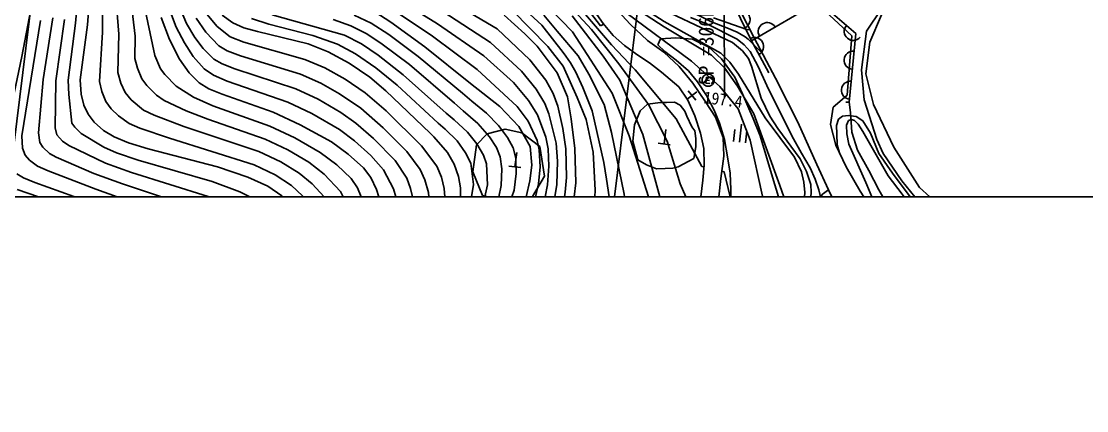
# Model space of a CAD drawing. Header units: millimetres. Extents: x 8678 to 9474, y 1103 to 1809.
# Drawn here: x 8963.6 to 9140.5, y 1363.4 to 1428 of the extents above; entities that cross this region are included whole.
import ezdxf
from ezdxf.xclip import XClip

# ---------------------------------------------------------------- set-up
doc = ezdxf.new("R2010")
doc.units = ezdxf.units.MM
doc.header["$LTSCALE"] = 10
doc.header["$MEASUREMENT"] = 0
doc.header["$XCLIPFRAME"] = 2
doc.layers.add('TX-PAPR', color=2, linetype='Continuous', plot=False)
doc.layers.add('TZ-BASE', color=253, linetype='Continuous')
doc.styles.add('HANA', font='GulimChe.ttf')

# ---------------------------------------------------------------- blocks, each defined once
blk = doc.blocks.new('JD-CGHF56FJ')
at = {"layer": 'TZ-BASE'}
for p, q in [((183.76, -179.61), (227.73, 176.1)), ((284.54, -179.47), (328.55, 176.58)), ((315.47, 1.52), (315.76, -58.62)), ((213.94, -31.23, 223), (215.15, -48.02, 223)), ((215.82, -30.24, 222), (217.88, -48.33, 222)), ((320.65, -48.6, 178.45), (312.77, -33.17, 178.45)), ((320.18, -49.01, 183.88), (314.58, -37.68, 183.88)), ((212.43, -40.35, 224), (212.47, -47.67, 224)), ((208.4, -41.71, 226), (208.01, -46.2, 226)), ((210.3, -42.06, 225), (209.96, -46.46, 225)), ((261.42, -42.14, 208), (268.1, -46.28, 208)), ((269.82, -42.24, 206), (278.02, -47.1, 206)), ((290.5, -47.6, 201), (284.58, -41.48, 201)), ((293.66, -47.25, 199), (288.65, -41.84, 199)), ((295.16, -46.64, 197), (290.72, -40.85, 197)), ((200.54, -43.89, 230), (199.1, -51.73, 230)), ((225.34, -43.76, 218), (226.42, -46.23, 218)), ((261.05, -44.18, 209), (267.27, -48.35, 209)), ((286.42, -50.05, 204), (280.49, -44, 204)), ((295.58, -46.23, 193.33), (293.75, -43.64, 193.33)), ((297.38, -43.4, 195.68), (300.1, -46.37, 195.68)), ((305.71, -46.79, 196), (300.7, -43.5, 196)), ((331.46, -42.57, 192.35), (320.23, -49.1, 192.35)), ((336.86, -48.29, 178.04), (330.95, -42.79, 178.04)), ((332.51, -43.56, 192.87), (337.52, -47.89, 192.87)), ((339.3, -47.52, 192), (341.81, -43.81, 192)), ((199.1, -64.87, 229), (202.19, -45.72, 229)), ((204.21, -45.32, 228), (202.63, -55.56, 228)), ((206.13, -45.59, 227), (204.72, -55.75, 227)), ((219.58, -44.27, 221), (221.13, -51.56, 221)), ((222.22, -45.22, 220), (223.58, -48.88, 220)), ((223.77, -44.38, 219), (224.72, -46.84, 219)), ((228, -45.35, 217), (229.6, -47.67, 217)), ((229.51, -44.38, 216), (231.52, -46.73, 216)), ((232.31, -44.84, 215), (234.13, -46.12, 215)), ((237.18, -45.42, 214), (240.07, -46.36, 214)), ((240.66, -44.82, 213), (252.66, -48.18, 213)), ((250.74, -45.6, 212), (253.72, -46.61, 212)), ((254.27, -44.83, 211), (257.07, -46.16, 211)), ((260.34, -45.99, 210), (257.67, -44.28, 210)), ((268.96, -44.25, 207), (276.91, -49.37, 207)), ((282.6, -47.94, 205), (279.13, -44.84, 205)), ((285.41, -46.52, 203), (283.4, -44.67, 203)), ((287.96, -47.49, 202), (285.73, -44.87, 202)), ((295.57, -51.64, 200), (290.46, -44.99, 200)), ((296.99, -49.8, 198), (292.64, -44.73, 198)), ((310.25, -52.5, 197), (299.34, -44.4, 197)), ((305.72, -45.93, 195), (303.54, -44.54, 195)), ((315.14, -51.14, 195), (305.72, -45.93, 195)), ((317.07, -49.39, 194), (306.75, -44.51, 194)), ((312.93, -46.36, 193), (310.08, -45.23, 193)), ((313.68, -46.04, 192), (311.04, -44.7, 192)), ((319.44, -47.22, 191), (313.91, -45.3, 191)), ((339.85, -49.36, 191.08), (341.8, -44.81, 191.08)), ((208.01, -46.2, 226), (206.79, -55.67, 226)), ((209.96, -46.46, 225), (208.75, -55.57, 225)), ((212.47, -47.67, 224), (211.95, -55.84, 224)), ((224.72, -46.84, 219), (226.06, -49.47, 219)), ((226.42, -46.23, 218), (227.8, -48.58, 218)), ((229.6, -47.67, 217), (231.78, -49.95, 217)), ((231.52, -46.73, 216), (233.66, -48.43, 216)), ((234.13, -46.12, 215), (235.95, -46.93, 215)), ((235.95, -46.93, 215), (238.19, -47.58, 215)), ((238.19, -47.58, 215), (246.64, -49.63, 215)), ((240.07, -46.36, 214), (247.36, -48.22, 214)), ((253.72, -46.61, 212), (256.34, -47.94, 212)), ((257.07, -46.16, 211), (259.98, -48.08, 211)), ((266.01, -50.11, 210), (260.34, -45.99, 210)), ((268.1, -46.28, 208), (275.79, -51.63, 208)), ((278.02, -47.1, 206), (283.41, -52.27, 206)), ((288.95, -51.06, 203), (285.41, -46.52, 203)), ((291.43, -51.59, 202), (287.96, -47.49, 202)), ((297.09, -57.8, 201), (290.5, -47.6, 201)), ((298.2, -52.96, 199), (293.66, -47.25, 199)), ((295.68, -46.36, 197), (295.16, -46.64, 197)), ((297.25, -48.21, 193.33), (295.58, -46.23, 193.33)), ((300.1, -46.37, 195.68), (302.93, -49.04, 195.68)), ((310.43, -49.59, 196), (305.71, -46.79, 196)), ((317.82, -48.82, 193), (312.93, -46.36, 193)), ((316.14, -46.94, 192), (313.68, -46.04, 192)), ((317.84, -47.69, 192), (316.14, -46.94, 192)), ((319.19, -48.44, 192), (317.84, -47.69, 192)), ((319.98, -47.29, 191), (319.44, -47.22, 191)), ((338.51, -53.91, 192), (339.3, -47.52, 192)), ((215.15, -48.02, 223), (214.99, -54.36, 223)), ((217.88, -48.33, 222), (217.86, -52.02, 222)), ((223.58, -48.88, 220), (225.26, -52.18, 220)), ((226.06, -49.47, 219), (227.51, -51.71, 219)), ((227.8, -48.58, 218), (229.16, -50.37, 218)), ((233.66, -48.43, 216), (235.92, -49.35, 216)), ((235.92, -49.35, 216), (246.04, -52.19, 216)), ((247.36, -48.22, 214), (251.47, -49.68, 214)), ((252.66, -48.18, 213), (255.47, -49.63, 213)), ((256.34, -47.94, 212), (258.9, -49.65, 212)), ((259.98, -48.08, 211), (264.89, -51.74, 211)), ((267.27, -48.35, 209), (274.68, -53.9, 209)), ((276.91, -49.37, 207), (282.03, -54.15, 207)), ((284.61, -50.02, 205), (282.6, -47.94, 205)), ((299.13, -49.9, 193.33), (297.25, -48.21, 193.33)), ((302.93, -49.04, 195.68), (305.68, -51.01, 195.68)), ((304.66, -49.76, 197.19), (305.09, -48.8, 197.19)), ((305.09, -48.8, 197.19), (307.65, -48.62, 197.19)), ((307.65, -48.62, 197.19), (310.42, -48.86, 197.19)), ((310.42, -48.86, 197.19), (313.15, -50.15, 197.19)), ((318.75, -50.79, 194), (317.07, -49.39, 194)), ((319.01, -49.8, 193), (317.82, -48.82, 193)), ((319.64, -48.83, 192), (319.19, -48.44, 192)), ((321.96, -51.1, 192), (319.64, -48.83, 192)), ((323.1, -54.43, 183.88), (320.18, -49.01, 183.88)), ((324.18, -55.32, 178.45), (320.65, -48.6, 178.45)), ((336.12, -58.12, 178.04), (336.86, -48.29, 178.04)), ((337.52, -47.89, 192.87), (336.46, -59.29, 192.87)), ((339.2, -54.57, 191.08), (339.85, -49.36, 191.08)), ((229.16, -50.37, 218), (230.95, -52.15, 218)), ((231.78, -49.95, 217), (233.14, -50.76, 217)), ((233.14, -50.76, 217), (235.37, -51.62, 217)), ((246.64, -49.63, 215), (249.96, -50.95, 215)), ((249.96, -50.95, 215), (253.44, -52.83, 215)), ((251.47, -49.68, 214), (254.48, -51.25, 214)), ((254.48, -51.25, 214), (257.87, -53.59, 214)), ((255.47, -49.63, 213), (258.26, -51.52, 213)), ((258.9, -49.65, 212), (263.42, -53.06, 212)), ((273.57, -56.17, 210), (266.01, -50.11, 210)), ((287.98, -54.45, 205), (284.61, -50.02, 205)), ((288.97, -53.33, 204), (286.42, -50.05, 204)), ((289.41, -51.65, 203), (288.95, -51.06, 203)), ((300.92, -53.92, 198), (296.99, -49.8, 198)), ((301.17, -51.4, 193.33), (299.13, -49.9, 193.33)), ((305.83, -50.86, 197.19), (304.66, -49.76, 197.19)), ((305.68, -51.01, 195.68), (308.23, -53.37, 195.68)), ((307.72, -52.31, 197.19), (305.83, -50.86, 197.19)), ((313.57, -51.49, 196), (310.43, -49.59, 196)), ((313.15, -50.15, 197.19), (315.25, -52.12, 197.19)), ((316.6, -52.63, 195), (315.14, -51.14, 195)), ((319.74, -52.07, 194), (318.75, -50.79, 194)), ((320.02, -50.88, 193), (319.01, -49.8, 193)), ((321.32, -53.37, 193), (320.02, -50.88, 193)), ((199.1, -51.73, 230), (196.26, -65.2, 230)), ((217.86, -52.02, 222), (218.27, -53.64, 222)), ((221.13, -51.56, 221), (222.12, -53.76, 221)), ((225.26, -52.18, 220), (226.83, -54.43, 220)), ((227.51, -51.71, 219), (229.36, -53.76, 219)), ((230.95, -52.15, 218), (232.33, -52.94, 218)), ((232.33, -52.94, 218), (234.41, -53.76, 218)), ((235.37, -51.62, 217), (245.33, -54.64, 217)), ((246.04, -52.19, 216), (249.37, -53.58, 216)), ((253.44, -52.83, 215), (256.87, -55.15, 215)), ((258.26, -51.52, 213), (262.4, -54.75, 213)), ((263.42, -53.06, 212), (270.89, -59.48, 212)), ((264.89, -51.74, 211), (272.23, -57.82, 211)), ((275.79, -51.63, 208), (280.69, -56.05, 208)), ((283.41, -52.27, 206), (286.05, -55.66, 206)), ((290.18, -52.76, 203), (289.41, -51.65, 203)), ((291.05, -54.3, 203), (290.18, -52.76, 203)), ((293.2, -54.66, 202), (291.43, -51.59, 202)), ((298.38, -55.65, 200), (295.57, -51.64, 200)), ((303.14, -59.7, 199), (298.2, -52.96, 199)), ((303.27, -52.79, 193.33), (301.17, -51.4, 193.33)), ((305.3, -54.29, 193.33), (303.27, -52.79, 193.33)), ((309.76, -54.1, 197.19), (307.72, -52.31, 197.19)), ((314.96, -56.72, 197), (310.25, -52.5, 197)), ((315.79, -53.63, 196), (313.57, -51.49, 196)), ((315.25, -52.12, 197.19), (317.44, -55.13, 197.19)), ((318.05, -54.66, 195), (316.6, -52.63, 195)), ((320.22, -53.31, 194), (319.74, -52.07, 194)), ((214.99, -54.36, 223), (215.51, -56.13, 223)), ((218.27, -53.64, 222), (219.01, -55.42, 222)), ((222.12, -53.76, 221), (222.83, -54.72, 221)), ((222.83, -54.72, 221), (224.69, -56.65, 221)), ((226.83, -54.43, 220), (228.53, -56.1, 220)), ((229.36, -53.76, 219), (230.92, -54.83, 219)), ((230.92, -54.83, 219), (233.16, -55.8, 219)), ((234.41, -53.76, 218), (244.58, -57.09, 218)), ((245.33, -54.64, 217), (248.73, -56.15, 217)), ((249.37, -53.58, 216), (252.75, -55.48, 216)), ((257.87, -53.59, 214), (261.39, -56.48, 214)), ((262.4, -54.75, 213), (269.55, -61.13, 213)), ((274.68, -53.9, 209), (281.3, -60, 209)), ((282.03, -54.15, 207), (284.48, -57.16, 207)), ((289.67, -58.4, 205), (287.98, -54.45, 205)), ((291.29, -58.51, 204), (288.97, -53.33, 204)), ((292.23, -56.84, 203), (291.05, -54.3, 203)), ((295.74, -59.67, 202), (293.2, -54.66, 202)), ((307.73, -62.05, 198), (300.92, -53.92, 198)), ((306.69, -55.56, 193.33), (305.3, -54.29, 193.33)), ((308.23, -53.37, 195.68), (310.5, -56.12, 195.68)), ((311.25, -55.93, 197.19), (309.76, -54.1, 197.19)), ((317.9, -56.64, 196), (315.79, -53.63, 196)), ((322.47, -61.87, 195), (318.05, -54.66, 195)), ((321.83, -58.62, 194), (320.22, -53.31, 194)), ((322.78, -56.54, 193), (321.32, -53.37, 193)), ((338.92, -58.91, 192), (338.51, -53.91, 192)), ((340.45, -59.7, 191.08), (339.2, -54.57, 191.08)), ((202.63, -55.56, 228), (201.82, -64.38, 228)), ((204.72, -55.75, 227), (204.58, -63.58, 227)), ((206.79, -55.67, 226), (206.89, -58.04, 226)), ((208.75, -55.57, 225), (208.9, -57.94, 225)), ((211.95, -55.84, 224), (212.34, -57.55, 224)), ((215.51, -56.13, 223), (216.24, -57.7, 223)), ((219.01, -55.42, 222), (219.81, -56.55, 222)), ((219.81, -56.55, 222), (221.43, -58.15, 222)), ((228.53, -56.1, 220), (230.14, -57.09, 220)), ((233.16, -55.8, 219), (243.25, -59.3, 219)), ((248.73, -56.15, 217), (251.82, -57.9, 217)), ((252.75, -55.48, 216), (256.06, -57.72, 216)), ((256.87, -55.15, 215), (259.52, -57.4, 215)), ((261.39, -56.48, 214), (268.21, -62.79, 214)), ((278.45, -60.02, 210), (273.57, -56.17, 210)), ((280.69, -56.05, 208), (283.2, -59.01, 208)), ((286.05, -55.66, 206), (287.28, -57.84, 206)), ((302.15, -64.65, 200), (298.38, -55.65, 200)), ((308.14, -56.76, 193.33), (306.69, -55.56, 193.33)), ((310.5, -56.12, 195.68), (312.57, -59.23, 195.68)), ((312.74, -58.18, 197.19), (311.25, -55.93, 197.19)), ((312.75, -55.17, 196.87), (312.63, -56.12, 196.87)), ((312.63, -56.12, 196.87), (313.29, -56.2, 196.87)), ((313.27, -55.72, 196.87), (312.69, -55.64, 196.87)), ((313.41, -55.25, 196.87), (312.75, -55.17, 196.87)), ((317.44, -55.13, 197.19), (318.7, -57.9, 197.19)), ((326.89, -64.87, 193), (322.78, -56.54, 193)), ((326.22, -59.23, 178.45), (324.18, -55.32, 178.45)), ((206.89, -58.04, 226), (207.4, -62.79, 226)), ((208.9, -57.94, 225), (209.38, -59.78, 225)), ((212.34, -57.55, 224), (213.01, -59.16, 224)), ((216.24, -57.7, 223), (217.25, -58.89, 223)), ((221.43, -58.15, 222), (222.72, -59, 222)), ((224.69, -56.65, 221), (227.6, -58.46, 221)), ((230.14, -57.09, 220), (232.32, -57.98, 220)), ((232.32, -57.98, 220), (240.81, -60.97, 220)), ((244.58, -57.09, 218), (248.25, -58.82, 218)), ((251.82, -57.9, 217), (255.33, -60.3, 217)), ((256.06, -57.72, 216), (259.54, -60.73, 216)), ((259.52, -57.4, 215), (266.86, -64.44, 215)), ((272.23, -57.82, 211), (273.8, -59.12, 211)), ((284.48, -57.16, 207), (285.9, -59.49, 207)), ((287.28, -57.84, 206), (288.07, -59.97, 206)), ((293.78, -60.71, 203), (292.23, -56.84, 203)), ((299.89, -64.88, 201), (297.09, -57.8, 201)), ((309.63, -58.95, 193.33), (308.14, -56.76, 193.33)), ((309.54, -58.82, 197.43), (311.12, -57.59, 197.43)), ((309.72, -57.42, 197.43), (310.95, -58.99, 197.43)), ((314.02, -60.63, 197.19), (312.74, -58.18, 197.19)), ((317.98, -60.38, 197), (314.96, -56.72, 197)), ((320.62, -61.24, 196), (317.9, -56.64, 196)), ((318.7, -57.9, 197.19), (320.49, -62.03, 197.19)), ((335.28, -58.85, 178.04), (336.12, -58.12, 178.04)), ((209.38, -59.78, 225), (210.1, -61.29, 225)), ((213.01, -59.16, 224), (213.9, -60.42, 224)), ((217.25, -58.89, 223), (219.3, -60.6, 223)), ((222.72, -59, 222), (226.36, -60.71, 222)), ((227.6, -58.46, 221), (230.8, -59.91, 221)), ((230.8, -59.91, 221), (240.25, -63.27, 221)), ((243.25, -59.3, 219), (247.24, -61.2, 219)), ((248.25, -58.82, 218), (252.05, -61.02, 218)), ((270.89, -59.48, 212), (272.35, -60.72, 212)), ((273.8, -59.12, 211), (276.24, -61.14, 211)), ((281.61, -63.34, 210), (278.45, -60.02, 210)), ((281.3, -60, 209), (283.16, -62.47, 209)), ((283.2, -59.01, 208), (284.7, -61.4, 208)), ((285.9, -59.49, 207), (286.56, -61.25, 207)), ((288.07, -59.97, 206), (288.92, -63.64, 206)), ((290.27, -62.05, 205), (289.67, -58.4, 205)), ((292.78, -62.16, 204), (291.29, -58.51, 204)), ((297, -64.32, 202), (295.74, -59.67, 202)), ((301.75, -60.75, 198.28), (302.97, -59.64, 198.28)), ((302.97, -59.64, 198.28), (305.11, -59.35, 198.28)), ((306.21, -65.77, 199), (303.14, -59.7, 199)), ((305.11, -59.35, 198.28), (306.12, -59.33, 198.28)), ((306.12, -59.33, 198.28), (307.44, -59.3, 198.28)), ((307.44, -59.3, 198.28), (308.4, -59.78, 198.28)), ((308.4, -59.78, 198.28), (309.13, -60.8, 198.28)), ((310.79, -61.58, 193.33), (309.63, -58.95, 193.33)), ((312.57, -59.23, 195.68), (314.24, -61.78, 195.68)), ((323.25, -61.63, 194), (321.83, -58.62, 194)), ((327.92, -62.59, 178.45), (326.22, -59.23, 178.45)), ((333.33, -63, 178.04), (333.78, -60.13, 178.04)), ((333.78, -60.13, 178.04), (335.28, -58.85, 178.04)), ((336.46, -59.29, 192.87), (335.89, -59.3, 192.87)), ((336.65, -61.01, 192.88), (336.46, -59.29, 192.88)), ((340.21, -62.9, 192), (338.92, -58.91, 192)), ((343.84, -66.75, 191.08), (340.45, -59.7, 191.08)), ((210.1, -61.29, 225), (211.09, -62.62, 225)), ((213.9, -60.42, 224), (215.12, -61.56, 224)), ((215.12, -61.56, 224), (216.9, -62.81, 224)), ((219.3, -60.6, 223), (221.07, -61.46, 223)), ((221.07, -61.46, 223), (225.97, -63.31, 223)), ((226.36, -60.71, 222), (229.95, -62.14, 222)), ((240.81, -60.97, 220), (245.26, -63.05, 220)), ((247.24, -61.2, 219), (251.8, -63.81, 219)), ((252.05, -61.02, 218), (254.55, -62.8, 218)), ((255.33, -60.3, 217), (259.09, -63.57, 217)), ((259.54, -60.73, 216), (265.42, -66.55, 216)), ((269.55, -61.13, 213), (270.84, -62.25, 213)), ((272.35, -60.72, 212), (274.8, -62.85, 212)), ((276.24, -61.14, 211), (278.21, -63.16, 211)), ((284.7, -61.4, 208), (286.09, -65.12, 208)), ((286.56, -61.25, 207), (287.8, -66.09, 207)), ((295.7, -69.31, 203), (293.78, -60.71, 203)), ((300.8, -63.08, 198.28), (301.75, -60.75, 198.28)), ((309.13, -60.8, 198.28), (309.47, -61.63, 198.28)), ((309.47, -61.63, 198.28), (310.32, -63.37, 198.28)), ((311.76, -64.42, 193.33), (310.79, -61.58, 193.33)), ((314.93, -62.8, 197.19), (314.02, -60.63, 197.19)), ((314.24, -61.78, 195.68), (315.54, -65.16, 195.68)), ((319.99, -65.61, 197), (317.98, -60.38, 197)), ((324.93, -73.14, 196), (320.62, -61.24, 196)), ((327.38, -68.42, 195), (322.47, -61.87, 195)), ((324.59, -63.69, 194), (323.25, -61.63, 194)), ((335.34, -61.6, 193), (334.68, -62.11, 193)), ((336.35, -61.52, 193), (335.34, -61.6, 193)), ((337.62, -61.68, 193), (336.35, -61.52, 193)), ((336.9, -64.3, 192.88), (336.65, -61.01, 192.88)), ((338.73, -62.41, 193), (337.62, -61.68, 193)), ((204.58, -63.58, 227), (204.88, -64.69, 227)), ((207.4, -62.79, 226), (207.86, -63.47, 226)), ((207.86, -63.47, 226), (208.92, -64.52, 226)), ((211.09, -62.62, 225), (212.63, -63.97, 225)), ((216.9, -62.81, 224), (218.66, -63.63, 224)), ((218.66, -63.63, 224), (223.61, -65.27, 224)), ((225.97, -63.31, 223), (238.43, -67.5, 223)), ((229.95, -62.14, 222), (239.5, -65.45, 222)), ((240.25, -63.27, 221), (244.42, -65.23, 221)), ((245.26, -63.05, 220), (250.46, -65.88, 220)), ((254.55, -62.8, 218), (257.46, -65.3, 218)), ((259.09, -63.57, 217), (263, -67.49, 217)), ((268.21, -62.79, 214), (269.35, -63.78, 214)), ((270.84, -62.25, 213), (273.06, -64.28, 213)), ((274.8, -62.85, 212), (276.71, -65.04, 212)), ((278.21, -63.16, 211), (279.73, -65.18, 211)), ((283.48, -66.65, 210), (281.61, -63.34, 210)), ((283.16, -62.47, 209), (284.65, -65.68, 209)), ((288.92, -63.64, 206), (289.38, -67.04, 206)), ((290.88, -67.01, 205), (290.27, -62.05, 205)), ((293.94, -67.61, 204), (292.78, -62.16, 204)), ((300.51, -65.76, 198.28), (300.8, -63.08, 198.28)), ((312, -69.95, 198), (307.73, -62.05, 198)), ((310.32, -63.37, 198.28), (310.8, -64.04, 198.28)), ((315.71, -65.48, 197.19), (314.93, -62.8, 197.19)), ((318.58, -62.95, 197.31), (318.21, -65.93, 197.31)), ((320.49, -62.03, 197.19), (321.64, -64.86, 197.19)), ((331.05, -69.62, 178.45), (327.92, -62.59, 178.45)), ((334.21, -66.43, 178.04), (333.33, -63, 178.04)), ((334.68, -62.11, 193), (334.35, -63.17, 193)), ((334.35, -63.17, 193), (334.38, -64.57, 193)), ((336.33, -62.34, 194), (336.01, -63.09, 194)), ((336.01, -63.09, 194), (336.02, -64.57, 194)), ((336.8, -62.18, 194), (336.33, -62.34, 194)), ((337.31, -62.33, 194), (336.8, -62.18, 194)), ((337.91, -62.93, 194), (337.31, -62.33, 194)), ((338.69, -64.16, 194), (337.91, -62.93, 194)), ((339.97, -64.46, 193), (338.73, -62.41, 193)), ((341.01, -65.48, 192), (340.21, -62.9, 192)), ((199.2, -66.92, 229), (199.1, -64.87, 229)), ((201.82, -64.38, 228), (202.06, -65.97, 228)), ((204.88, -64.69, 227), (205.8, -65.76, 227)), ((208.92, -64.52, 226), (212.69, -66.74, 226)), ((212.63, -63.97, 225), (214.39, -65.04, 225)), ((214.39, -65.04, 225), (216.78, -66.06, 225)), ((223.61, -65.27, 224), (237.65, -69.68, 224)), ((244.42, -65.23, 221), (248.63, -67.64, 221)), ((251.8, -63.81, 219), (254.32, -65.71, 219)), ((257.46, -65.3, 218), (261.04, -68.97, 218)), ((266.86, -64.44, 215), (267.48, -65.04, 215)), ((267.48, -65.04, 215), (269.75, -67.65, 215)), ((269.35, -63.78, 214), (271.34, -65.71, 214)), ((273.06, -64.28, 213), (274.62, -66.2, 213)), ((276.35, -64.57, 210.28), (274.54, -66.39, 210.28)), ((279.34, -63.79, 210.28), (276.35, -64.57, 210.28)), ((276.71, -65.04, 212), (277.86, -66.83, 212)), ((282.11, -64.4, 210.28), (279.34, -63.79, 210.28)), ((279.73, -65.18, 211), (280.63, -66.89, 211)), ((285.05, -66.68, 210.28), (282.11, -64.4, 210.28)), ((286.09, -65.12, 208), (286.44, -67.03, 208)), ((299.09, -74.56, 202), (297, -64.32, 202)), ((303.93, -77.62, 201), (299.89, -64.88, 201)), ((306.61, -80.8, 200), (302.15, -64.65, 200)), ((305.71, -66.23, 199.72), (306.01, -63.85, 199.72)), ((310.8, -64.04, 198.28), (310.97, -65.31, 198.28)), ((310.97, -65.31, 198.28), (310.95, -66.69, 198.28)), ((312.32, -67.01, 193.33), (311.76, -64.42, 193.33)), ((315.54, -65.16, 195.68), (315.64, -68.23, 195.68)), ((317.22, -65.81, 197.31), (317.47, -63.82, 197.31)), ((319.21, -66.05, 197.31), (319.45, -64.07, 197.31)), ((321.64, -64.86, 197.19), (323.68, -71.74, 197.19)), ((328.3, -68.69, 194), (324.59, -63.69, 194)), ((328.51, -67.76, 193), (326.89, -64.87, 193)), ((334.38, -64.57, 193), (334.45, -66.37, 193)), ((336.02, -64.57, 194), (336.36, -66.29, 194)), ((337.82, -67.24, 192.88), (336.9, -64.3, 192.88)), ((342.91, -71.53, 194), (338.69, -64.16, 194)), ((341.34, -67.82, 193), (339.97, -64.46, 193)), ((199.65, -68.07, 229), (199.2, -66.92, 229)), ((202.06, -65.97, 228), (202.55, -66.78, 228)), ((202.55, -66.78, 228), (203.66, -67.84, 228)), ((205.8, -65.76, 227), (206.87, -66.5, 227)), ((206.87, -66.5, 227), (212.98, -69.42, 227)), ((212.69, -66.74, 226), (214.8, -67.68, 226)), ((216.78, -66.06, 225), (220.03, -67.04, 225)), ((220.03, -67.04, 225), (231.58, -70, 225)), ((239.5, -65.45, 222), (243.23, -67.22, 222)), ((250.46, -65.88, 220), (253.27, -67.91, 220)), ((254.32, -65.71, 219), (256.99, -68.14, 219)), ((265.42, -66.55, 216), (267.97, -69.92, 216)), ((271.34, -65.71, 214), (272.73, -67.68, 214)), ((274.54, -66.39, 210.28), (273.94, -70.88, 210.28)), ((274.62, -66.2, 213), (275.74, -68.11, 213)), ((277.86, -66.83, 212), (278.51, -68.39, 212)), ((280.63, -66.89, 211), (281.09, -68.57, 211)), ((283.74, -69.77, 210), (283.48, -66.65, 210)), ((284.65, -65.68, 209), (284.99, -67.23, 209)), ((285.84, -71.58, 210.28), (285.05, -66.68, 210.28)), ((286.44, -67.03, 208), (286.58, -69.91, 208)), ((287.8, -66.09, 207), (288.03, -69.11, 207)), ((289.38, -67.04, 206), (289.52, -71.81, 206)), ((291.05, -72.69, 205), (290.88, -67.01, 205)), ((301.35, -68.87, 198.28), (300.51, -65.76, 198.28)), ((304.72, -66.11, 199.72), (306.7, -66.35, 199.72)), ((308.35, -72.87, 199), (306.21, -65.77, 199)), ((310.95, -66.69, 198.28), (310.65, -68.64, 198.28)), ((312.37, -69.74, 193.33), (312.32, -67.01, 193.33)), ((316.26, -68.38, 197.19), (315.71, -65.48, 197.19)), ((322.04, -74.92, 197), (319.99, -65.61, 197)), ((335.91, -70, 178.04), (334.21, -66.43, 178.04)), ((334.45, -66.37, 193), (334.82, -67.71, 193)), ((336.36, -66.29, 194), (339.18, -72.65, 194)), ((342.07, -67.84, 192), (341.01, -65.48, 192)), ((348.13, -73.44, 191.08), (343.84, -66.75, 191.08)), ((200.34, -68.94, 229), (199.65, -68.07, 229)), ((201.65, -69.93, 229), (200.34, -68.94, 229)), ((203.66, -67.84, 228), (204.77, -68.45, 228)), ((204.77, -68.45, 228), (211.02, -71.14, 228)), ((214.8, -67.68, 226), (218.4, -68.91, 226)), ((218.4, -68.91, 226), (230.7, -72.44, 226)), ((238.43, -67.5, 223), (242.08, -69.22, 223)), ((243.23, -67.22, 222), (246.73, -69.28, 222)), ((248.63, -67.64, 221), (251.36, -69.71, 221)), ((253.27, -67.91, 220), (255.8, -70.19, 220)), ((256.99, -68.14, 219), (259.1, -70.52, 219)), ((261.04, -68.97, 218), (262.99, -71.91, 218)), ((263, -67.49, 217), (265.22, -70.46, 217)), ((269.75, -67.65, 215), (270.87, -69.56, 215)), ((272.73, -67.68, 214), (273.6, -69.41, 214)), ((275.74, -68.11, 213), (276.21, -69.51, 213)), ((278.51, -68.39, 212), (278.74, -70.34, 212)), ((280.93, -70.04, 210.42), (281.23, -67.65, 210.42)), ((281.09, -68.57, 211), (281.14, -71.13, 211)), ((284.99, -67.23, 209), (285.12, -70.02, 209)), ((294.29, -73.88, 204), (293.94, -67.61, 204)), ((302.76, -69.71, 198.28), (301.35, -68.87, 198.28)), ((310.65, -68.64, 198.28), (308.06, -70.04, 198.28)), ((315.64, -68.23, 195.68), (315.15, -71.96, 195.68)), ((316.7, -71.1, 197.19), (316.26, -68.38, 197.19)), ((328.5, -70.85, 195), (327.38, -68.42, 195)), ((329.36, -70.79, 194), (328.3, -68.69, 194)), ((329.94, -70.21, 193), (328.51, -67.76, 193)), ((339.7, -70.66, 192.88), (337.82, -67.24, 192.88)), ((343.63, -71.09, 193), (341.34, -67.82, 193)), ((345.16, -72.34, 192), (342.07, -67.84, 192)), ((203.44, -70.7, 229), (201.65, -69.93, 229)), ((211.37, -73.74, 229), (203.44, -70.7, 229)), ((212.98, -69.42, 227), (217.26, -70.95, 227)), ((231.58, -70, 225), (236.58, -71.72, 225)), ((237.65, -69.68, 224), (241.14, -71.34, 224)), ((242.08, -69.22, 223), (245.11, -71.07, 223)), ((246.73, -69.28, 222), (249.28, -71.27, 222)), ((251.36, -69.71, 221), (253.73, -71.99, 221)), ((255.8, -70.19, 220), (257.04, -71.81, 220)), ((259.1, -70.52, 219), (260.8, -73.69, 219)), ((265.22, -70.46, 217), (266.01, -72.17, 217)), ((267.97, -69.92, 216), (268.74, -71.75, 216)), ((270.87, -69.56, 215), (271.6, -71.61, 215)), ((273.6, -69.41, 214), (274.07, -72.96, 214)), ((276.21, -69.51, 213), (276.37, -73.03, 213)), ((278.74, -70.34, 212), (278.66, -73.1, 212)), ((279.94, -69.91, 210.42), (281.92, -70.16, 210.42)), ((283.43, -72.33, 210), (283.74, -69.77, 210)), ((285.12, -70.02, 209), (284.84, -72.87, 209)), ((286.58, -69.91, 208), (286.35, -73.04, 208)), ((288.03, -69.11, 207), (287.91, -72.96, 207)), ((296.15, -72.08, 203), (295.7, -69.31, 203)), ((304.46, -70.35, 198.28), (302.76, -69.71, 198.28)), ((305.89, -70.33, 198.28), (304.46, -70.35, 198.28)), ((307.16, -70.27, 198.28), (305.89, -70.33, 198.28)), ((308.06, -70.04, 198.28), (307.16, -70.27, 198.28)), ((312.34, -70.03, 198), (312, -69.95, 198)), ((312.14, -72.23, 193.33), (312.37, -69.74, 193.33)), ((315.7, -70.85, 198), (315.31, -70.75, 198)), ((330.78, -72.05, 193), (329.94, -70.21, 193)), ((332.98, -73.85, 178.45), (331.05, -69.62, 178.45)), ((338.26, -74.09, 178.04), (335.91, -70, 178.04)), ((341.37, -73.83, 192.88), (339.7, -70.66, 192.88)), ((198.22, -71.17, 230), (199.34, -71.87, 230)), ((199.34, -71.87, 230), (201.25, -72.65, 230)), ((211.02, -71.14, 228), (215.77, -72.86, 228)), ((217.26, -70.95, 227), (230.03, -74.93, 227)), ((230.7, -72.44, 226), (235.28, -74.18, 226)), ((236.58, -71.72, 225), (239.89, -73.26, 225)), ((241.14, -71.34, 224), (243.82, -73.1, 224)), ((245.11, -71.07, 223), (247.29, -72.87, 223)), ((249.28, -71.27, 222), (252, -74.13, 222)), ((253.73, -71.99, 221), (254.78, -73.5, 221)), ((257.04, -71.81, 220), (257.98, -73.78, 220)), ((262.99, -71.91, 218), (263.63, -73.61, 218)), ((266.01, -72.17, 217), (266.6, -74.31, 217)), ((268.74, -71.75, 216), (269.19, -73.61, 216)), ((271.6, -71.61, 215), (271.92, -73.54, 215)), ((273.94, -70.88, 210.28), (275.54, -74.81, 210.28)), ((281.14, -71.13, 211), (280.8, -73.88, 211)), ((282.39, -76.75, 210), (283.43, -72.33, 210)), ((283.84, -74.96, 210.28), (285.84, -71.58, 210.28)), ((289.52, -71.81, 206), (289.28, -74.24, 206)), ((297.65, -82.39, 203), (296.15, -72.08, 203)), ((311.74, -75.33, 193.33), (312.14, -72.23, 193.33)), ((315.15, -71.96, 195.68), (314.21, -80, 195.68)), ((317.09, -76.88, 198), (315.7, -70.85, 198)), ((316.81, -73.79, 197.19), (316.7, -71.1, 197.19)), ((323.68, -71.74, 197.19), (324.93, -75.74, 197.19)), ((328.93, -72.56, 195), (328.5, -70.85, 195)), ((330.06, -72.97, 194), (329.36, -70.79, 194)), ((331.4, -73.85, 193), (330.78, -72.05, 193)), ((345.24, -74.59, 194), (342.91, -71.53, 194)), ((347.13, -75.8, 193), (343.63, -71.09, 193)), ((348.13, -75.93, 192), (345.16, -72.34, 192)), ((198.32, -73.78, 231), (221.71, -81.92, 231)), ((201.25, -72.65, 230), (207.72, -74.94, 230)), ((228.01, -79.64, 229), (211.37, -73.74, 229)), ((215.77, -72.86, 228), (227.97, -76.87, 228)), ((235.28, -74.18, 226), (238.06, -75.56, 226)), ((239.89, -73.26, 225), (242.23, -74.84, 225)), ((243.82, -73.1, 224), (245.69, -74.84, 224)), ((247.29, -72.87, 223), (249.51, -75.26, 223)), ((252, -74.13, 222), (252.82, -75.73, 222)), ((254.78, -73.5, 221), (255.69, -75.59, 221)), ((257.98, -73.78, 220), (258.96, -76.84, 220)), ((260.8, -73.69, 219), (261.55, -76.45, 219)), ((263.63, -73.61, 218), (264.12, -75.78, 218)), ((269.19, -73.61, 216), (269.3, -75.37, 216)), ((271.92, -73.54, 215), (271.89, -75.67, 215)), ((274.07, -72.96, 214), (272.92, -80.31, 214)), ((280.8, -73.88, 211), (273.72, -96.26, 211)), ((276.37, -73.03, 213), (274.63, -81.16, 213)), ((278.66, -73.1, 212), (277.97, -76.33, 212)), ((284.84, -72.87, 209), (283.66, -78, 209)), ((286.35, -73.04, 208), (285.34, -78.22, 208)), ((287.91, -72.96, 207), (286.92, -78.88, 207)), ((289.28, -74.24, 206), (287.64, -84.67, 206)), ((289.92, -81.79, 205), (291.05, -72.69, 205)), ((293.56, -83.07, 204), (294.29, -73.88, 204)), ((311, -78.7, 199), (308.35, -72.87, 199)), ((316.8, -76.82, 197.19), (316.81, -73.79, 197.19)), ((325.99, -76.03, 196), (324.93, -73.14, 196)), ((328.9, -76.53, 195), (329.06, -74.26, 195)), ((329.06, -74.26, 195), (328.93, -72.56, 195)), ((330.11, -74.31, 194), (330.06, -72.97, 194)), ((331.72, -75.09, 193), (331.4, -73.85, 193)), ((332.98, -73.85, 197.66), (332.03, -74.57, 197.66)), ((335.08, -77.95, 178.45), (332.98, -73.85, 178.45)), ((341.39, -78.95, 178.04), (338.26, -74.09, 178.04)), ((339.18, -72.65, 194), (339.35, -72.99, 194)), ((339.35, -72.99, 194), (343.71, -83.34, 194)), ((343.2, -77.21, 192.88), (341.37, -73.83, 192.88)), ((355.18, -79.92, 191.08), (348.13, -73.44, 191.08)), ((207.72, -74.94, 230), (222.91, -80.08, 230)), ((230.03, -74.93, 227), (234.68, -76.92, 227)), ((242.23, -74.84, 225), (243.79, -76.41, 225)), ((245.69, -74.84, 224), (247.47, -77.16, 224)), ((266.6, -74.31, 217), (266.71, -76.1, 217)), ((275.54, -74.81, 210.28), (280.11, -75.68, 210.28)), ((280.11, -75.68, 210.28), (283.84, -74.96, 210.28)), ((299.88, -80.96, 202), (299.09, -74.56, 202)), ((322.65, -77.92, 197), (322.04, -74.92, 197)), ((329.9, -77.16, 194), (330.11, -74.31, 194)), ((332.03, -74.57, 197.66), (330.82, -76.2, 197.66)), ((365.17, -100.38, 194), (345.24, -74.59, 194))]:
    blk.add_line(p, q, dxfattribs=at)
blk.add_circle((313.02, -55.65, 196.87), 1, dxfattribs=at)
for centre, start, end in [((318.49, -45.59, 183.88), 296.3037, 116.3037), ((322.84, -47.58, 192.35), 30.1935, 210.1935), ((337.12, -47.55, 192.87), 139.1669, 319.1669), ((320.74, -50.05, 183.88), 298.2959, 118.2959), ((337.11, -52.34, 192.87), 84.6554, 264.6554), ((336.64, -57.32, 192.87), 84.6554, 264.6554)]:
    blk.add_arc(centre, 1.5, start, end, dxfattribs=at)
at = {"layer": 'TZ-BASE', "style": 'HANA'}
for s, height, rotation, p in [('SP =306km 015.474', 2.5, 90.2531, (313.97, -56.47)), ('197.4', 2, 352.9531, (312.19, -59.44, 197.43))]:
    blk.add_text(s, height=height, rotation=rotation, dxfattribs=at).set_placement(p)

msp = doc.modelspace()

# ---------------------------------------------------------------- linework, layer by layer
at = {"layer": 'TX-PAPR'}
msp.add_lwpolyline([(9463.09, 1398.87), (9466.07, 1548.87), (8764.23, 1548.87), (8764.95, 1398.87)], close=True, dxfattribs=at)

# ---------------------------------------------------------------- block references
at = {"layer": 'TZ-BASE'}
ref = msp.add_blockref('JD-CGHF56FJ', (8764.59, 1473.87), dxfattribs=at)
XClip(ref).set_block_clipping_path([(698.4920732728, -75.0000000069), (701.4767533416, 74.9999999931), (-0.3606341712, 74.9999999931), (0.3606341712, -75.0000000069)])

doc.saveas('drawing.dxf')
